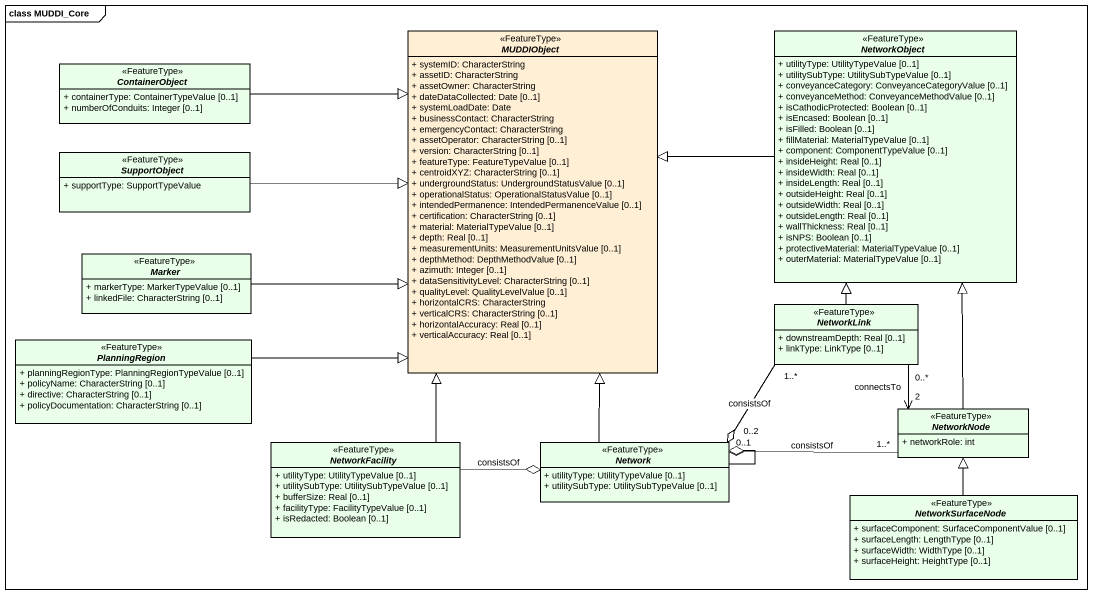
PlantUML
@startuml
mainframe class MUDDI_Core
hide circle
hide empty members
skinparam classAttributeIconSize 0
abstract class MUDDIObject <<FeatureType>> #FFEFD5 {
  + systemID: CharacterString
  + assetID: CharacterString
  + assetOwner: CharacterString
  + dateDataCollected: Date [0..1]
  + systemLoadDate: Date
  + businessContact: CharacterString
  + emergencyContact: CharacterString
  + assetOperator: CharacterString [0..1]
  + version: CharacterString [0..1]
  + featureType: FeatureTypeValue [0..1]
  + centroidXYZ: CharacterString [0..1]
  + undergroundStatus: UndergroundStatusValue [0..1]
  + operationalStatus: OperationalStatusValue [0..1]
  + intendedPermanence: IntendedPermanenceValue [0..1]
  + certification: CharacterString [0..1]
  + material: MaterialTypeValue [0..1]
  + depth: Real [0..1]
  + measurementUnits: MeasurementUnitsValue [0..1]
  + depthMethod: DepthMethodValue [0..1]
  + azimuth: Integer [0..1]
  + dataSensitivityLevel: CharacterString [0..1]
  + qualityLevel: QualityLevelValue [0..1]
  + horizontalCRS: CharacterString
  + verticalCRS: CharacterString [0..1]
  + horizontalAccuracy: Real [0..1]
  + verticalAccuracy: Real [0..1]
}
abstract class NetworkObject <<FeatureType>> #E9FFE9 {
  + utilityType: UtilityTypeValue [0..1]
  + utilitySubType: UtilitySubTypeValue [0..1]
  + conveyanceCategory: ConveyanceCategoryValue [0..1]
  + conveyanceMethod: ConveyanceMethodValue [0..1]
  + isCathodicProtected: Boolean [0..1]
  + isEncased: Boolean [0..1]
  + isFilled: Boolean [0..1]
  + fillMaterial: MaterialTypeValue [0..1]
  + component: ComponentTypeValue [0..1]
  + insideHeight: Real [0..1]
  + insideWidth: Real [0..1]
  + insideLength: Real [0..1]
  + outsideHeight: Real [0..1]
  + outsideWidth: Real [0..1]
  + outsideLength: Real [0..1]
  + wallThickness: Real [0..1]
  + isNPS: Boolean [0..1]
  + protectiveMaterial: MaterialTypeValue [0..1]
  + outerMaterial: MaterialTypeValue [0..1]
}
abstract class ContainerObject <<FeatureType>> #E9FFE9 {
  + containerType: ContainerTypeValue [0..1]
  + numberOfConduits: Integer [0..1]
}
abstract class SupportObject <<FeatureType>> #E9FFE9 {
  + supportType: SupportTypeValue
}
abstract class Marker <<FeatureType>> #E9FFE9 {
  + markerType: MarkerTypeValue [0..1]
  + linkedFile: CharacterString [0..1]
}
abstract class NetworkLink <<FeatureType>> #E9FFE9 {
  + downstreamDepth: Real [0..1]
  + linkType: LinkType [0..1]
}
abstract class PlanningRegion <<FeatureType>> #E9FFE9 {
  + planningRegionType: PlanningRegionTypeValue [0..1]
  + policyName: CharacterString [0..1]
  + directive: CharacterString [0..1]
  + policyDocumentation: CharacterString [0..1]
}
abstract class NetworkNode <<FeatureType>> #E9FFE9 {
  + networkRole: int
}
abstract class NetworkFacility <<FeatureType>> #E9FFE9 {
  + utilityType: UtilityTypeValue [0..1]
  + utilitySubType: UtilitySubTypeValue [0..1]
  + bufferSize: Real [0..1]
  + facilityType: FacilityTypeValue [0..1]
  + isRedacted: Boolean [0..1]
}
abstract class "Network" as Network_ <<FeatureType>> #E9FFE9 {
  + utilityType: UtilityTypeValue [0..1]
  + utilitySubType: UtilitySubTypeValue [0..1]
}
abstract class NetworkSurfaceNode <<FeatureType>> #E9FFE9 {
  + surfaceComponent: SurfaceComponentValue [0..1]
  + surfaceLength: LengthType [0..1]
  + surfaceWidth: WidthType [0..1]
  + surfaceHeight: HeightType [0..1]
}
NetworkObject -left-|> MUDDIObject
ContainerObject -right-|> MUDDIObject
SupportObject -right-|> MUDDIObject
Marker -right-|> MUDDIObject
NetworkLink -up-|> NetworkObject
NetworkLink "0..*" --> "2" NetworkNode : connectsTo
NetworkLink "1..*" --o "0..2" Network_ : consistsOf
PlanningRegion -right-|> MUDDIObject
NetworkNode -up-|> NetworkObject
NetworkNode "1..*" -left-o "0..1" Network_ : consistsOf
NetworkFacility -up-|> MUDDIObject
NetworkFacility -right-o Network_ : consistsOf
Network_ -up-|> MUDDIObject
Network_ --o Network_
NetworkSurfaceNode -up-|> NetworkNode
@enduml
